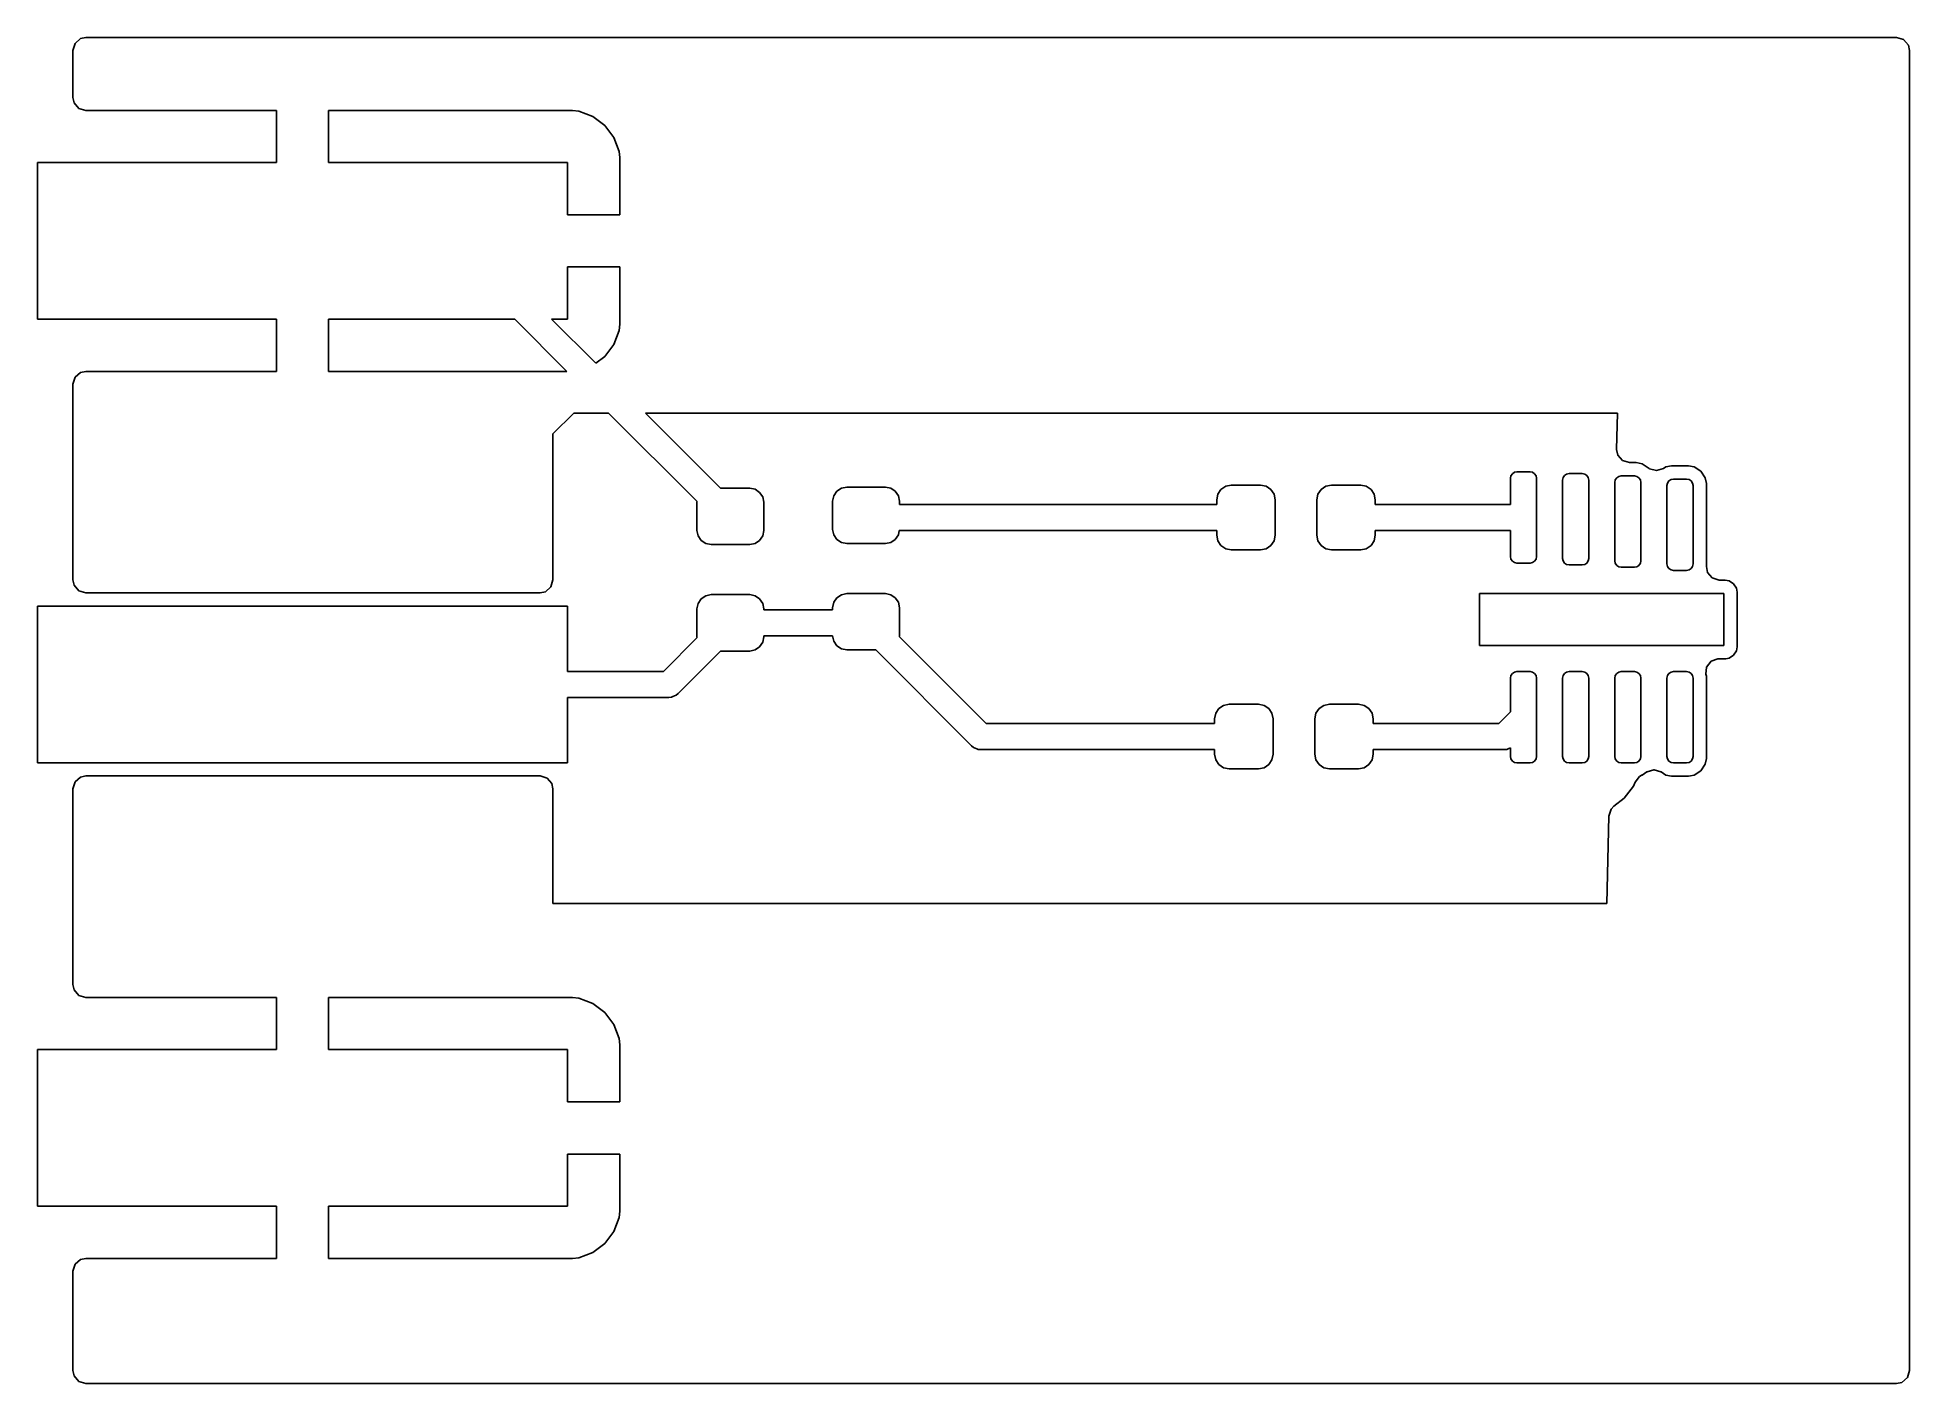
# Model space of a CAD drawing. Header units: millimetres. Extents: x 135.2 to 175.8, y -91.7 to -63.5.
# Drawn here: x 135.16 to 153.1, y -91.7 to -78.8 of the extents above.
import ezdxf

# ---------------------------------------------------------------- set-up
doc = ezdxf.new("R2010")
doc.units = ezdxf.units.MM
doc.layers.add('BLACK', color=7, linetype='CONTINUOUS')

msp = doc.modelspace()

# ---------------------------------------------------------------- linework, layer by layer
at = {"layer": 'BLACK', "linetype": 'CONTINUOUS'}
for p, q in [((135.5005, -78.9245), (135.520185, -78.857461)), ((135.5005, -79.376), (135.5005, -78.9245)), ((135.520185, -78.857461), (135.572989, -78.811706)), ((135.572989, -78.811706), (135.6245, -78.8005)), ((135.6245, -78.8005), (152.9755, -78.8005)), ((152.9755, -78.8005), (153.042539, -78.820185)), ((153.042539, -78.820185), (153.088294, -78.872989)), ((153.088294, -78.872989), (153.0995, -78.9245)), ((153.0995, -78.9245), (153.0995, -91.5755)), ((135.511706, -79.427511), (135.5005, -79.376)), ((135.557461, -79.480315), (135.511706, -79.427511)), ((135.6245, -79.5), (135.557461, -79.480315)), ((137.45, -79.5), (135.6245, -79.5)), ((137.45, -80), (137.45, -79.5)), ((140.287844, -79.5), (137.95, -79.5)), ((137.95, -79.5), (137.95, -80)), ((140.347372, -79.506401), (140.287844, -79.5)), ((140.347379, -79.506403), (140.347372, -79.506401)), ((140.482086, -79.556645), (140.347379, -79.506403)), ((140.482093, -79.556649), (140.482086, -79.556645)), ((140.597187, -79.642809), (140.482093, -79.556649)), ((140.59719, -79.642812), (140.597187, -79.642809)), ((140.68335, -79.757906), (140.59719, -79.642812)), ((140.683354, -79.757913), (140.68335, -79.757906)), ((140.733596, -79.89262), (140.683354, -79.757913)), ((135.16, -81.5), (135.16, -80)), ((135.16, -80), (137.45, -80)), ((137.95, -80), (140.24, -80)), ((140.24, -80), (140.24, -80.5)), ((140.733598, -79.892627), (140.733596, -79.89262)), ((140.739999, -79.952155), (140.733598, -79.892627)), ((140.74, -79.952172), (140.739999, -79.952155)), ((140.74, -80.5), (140.74, -79.952172)), ((140.24, -80.5), (140.74, -80.5)), ((140.74, -81), (140.24, -81)), ((140.24, -81), (140.24, -81.5)), ((140.74, -81.547827), (140.74, -81)), ((137.45, -81.5), (135.16, -81.5)), ((137.45, -82), (137.45, -81.5)), ((139.733224, -81.5), (137.95, -81.5)), ((137.95, -81.5), (137.95, -82)), ((140.233224, -82), (139.733224, -81.5)), ((140.24, -81.5), (140.086776, -81.5)), ((140.086776, -81.5), (140.509562, -81.922786)), ((140.683354, -81.742086), (140.733596, -81.607379)), ((140.733596, -81.607379), (140.733598, -81.607372)), ((140.733598, -81.607372), (140.739999, -81.547844)), ((140.739999, -81.547844), (140.74, -81.547827)), ((140.59719, -81.857187), (140.68335, -81.742093)), ((140.68335, -81.742093), (140.683354, -81.742086)), ((140.509562, -81.922786), (140.597187, -81.85719)), ((140.597187, -81.85719), (140.59719, -81.857187)), ((135.5005, -82.124), (135.520185, -82.056961)), ((135.5005, -83.9985), (135.5005, -82.124)), ((135.520185, -82.056961), (135.572989, -82.011206)), ((135.572989, -82.011206), (135.6245, -82)), ((135.6245, -82), (137.45, -82)), ((137.95, -82), (140.233224, -82)), ((140.299999, -82.4), (140.1, -82.599999)), ((140.3, -82.4), (140.299999, -82.4)), ((140.633224, -82.4), (140.3, -82.4)), ((141.481364, -83.24814), (140.633224, -82.4)), ((149.4, -82.4), (140.986776, -82.4)), ((140.986776, -82.4), (141.706776, -83.12)), ((150.3, -82.4), (149.4, -82.4)), ((150.292587, -82.748362), (150.3, -82.4)), ((140.1, -82.599999), (140.1, -83.9985)), ((150.303765, -82.802511), (150.292587, -82.748362)), ((150.34952, -82.855315), (150.303765, -82.802511)), ((150.416559, -82.875), (150.34952, -82.855315)), ((150.481212, -82.875), (150.416559, -82.875)), ((150.481216, -82.875), (150.481212, -82.875)), ((150.536631, -82.886022), (150.481216, -82.875)), ((149.275, -83.025), (149.279758, -83.001082)), ((149.275, -83.275), (149.275, -83.025)), ((149.279758, -83.001082), (149.293306, -82.980806)), ((149.293306, -82.980806), (149.313582, -82.967258)), ((149.313582, -82.967258), (149.3375, -82.9625)), ((149.3375, -82.9625), (149.4625, -82.9625)), ((149.4625, -82.9625), (149.486418, -82.967258)), ((149.486418, -82.967258), (149.506694, -82.980806)), ((149.506694, -82.980806), (149.520242, -83.001082)), ((149.520242, -83.001082), (149.525, -83.025)), ((149.525, -83.025), (149.525, -83.775)), ((149.775, -83.0425), (149.779758, -83.018582)), ((149.775, -83.7925), (149.775, -83.0425)), ((149.779758, -83.018582), (149.793306, -82.998306)), ((149.793306, -82.998306), (149.813582, -82.984758)), ((149.813582, -82.984758), (149.8375, -82.98)), ((149.8375, -82.98), (149.9625, -82.98)), ((149.9625, -82.98), (149.986418, -82.984758)), ((149.986418, -82.984758), (150.006694, -82.998306)), ((150.006694, -82.998306), (150.020242, -83.018582)), ((150.020242, -83.018582), (150.025, -83.0425)), ((150.025, -83.0425), (150.025, -83.7925)), ((150.275, -83.065), (150.279758, -83.041082)), ((150.279758, -83.041082), (150.293306, -83.020806)), ((150.293306, -83.020806), (150.313582, -83.007258)), ((150.313582, -83.007258), (150.3375, -83.0025)), ((150.3375, -83.0025), (150.4625, -83.0025)), ((150.4625, -83.0025), (150.486418, -83.007258)), ((150.486418, -83.007258), (150.506694, -83.020806)), ((150.506694, -83.020806), (150.520242, -83.041082)), ((150.520242, -83.041082), (150.525, -83.065)), ((150.536631, -82.886023), (150.536631, -82.886022)), ((150.536634, -82.886024), (150.536631, -82.886023)), ((150.565033, -82.905), (150.536634, -82.886024)), ((150.603559, -82.930742), (150.565033, -82.905)), ((150.607281, -82.933133), (150.603559, -82.930742)), ((150.674661, -82.951619), (150.607281, -82.933133)), ((150.741338, -82.930742), (150.674661, -82.951619)), ((150.763365, -82.916024), (150.741338, -82.930742)), ((150.763368, -82.916022), (150.763365, -82.916024)), ((150.818783, -82.905), (150.763368, -82.916022)), ((150.779758, -83.071082), (150.793306, -83.050806)), ((150.793306, -83.050806), (150.813582, -83.037258)), ((150.813582, -83.037258), (150.8375, -83.0325)), ((150.818788, -82.905), (150.818783, -82.905)), ((150.981212, -82.905), (150.818788, -82.905)), ((150.8375, -83.0325), (150.9625, -83.0325)), ((150.9625, -83.0325), (150.986418, -83.037258)), ((150.981216, -82.905), (150.981212, -82.905)), ((151.036631, -82.916022), (150.981216, -82.905)), ((150.986418, -83.037258), (151.006694, -83.050806)), ((151.006694, -83.050806), (151.020242, -83.071082)), ((151.036635, -82.916024), (151.036631, -82.916022)), ((151.099482, -82.958017), (151.036635, -82.916024)), ((151.141475, -83.020864), (151.099482, -82.958017)), ((151.141477, -83.020868), (151.141475, -83.020864)), ((151.152499, -83.076283), (151.141477, -83.020868)), ((141.706776, -83.12), (141.985, -83.12)), ((141.985, -83.12), (142.036662, -83.130276)), ((142.036662, -83.130276), (142.080459, -83.159541)), ((142.080459, -83.159541), (142.109724, -83.203338)), ((142.109724, -83.203338), (142.12, -83.255)), ((142.78, -83.245), (142.790276, -83.193338)), ((142.790276, -83.193338), (142.819541, -83.149541)), ((142.819541, -83.149541), (142.863338, -83.120276)), ((142.863338, -83.120276), (142.915, -83.11)), ((142.915, -83.11), (143.285, -83.11)), ((143.285, -83.11), (143.336662, -83.120276)), ((143.336662, -83.120276), (143.380459, -83.149541)), ((143.380459, -83.149541), (143.409724, -83.193338)), ((143.409724, -83.193338), (143.42, -83.245)), ((146.46, -83.23), (146.470657, -83.176424)), ((146.46, -83.275), (146.46, -83.23)), ((146.470657, -83.176424), (146.501005, -83.131005)), ((146.501005, -83.131005), (146.546424, -83.100657)), ((146.546424, -83.100657), (146.6, -83.09)), ((146.6, -83.09), (146.88, -83.09)), ((146.88, -83.09), (146.933576, -83.100657)), ((146.933576, -83.100657), (146.978995, -83.131005)), ((146.978995, -83.131005), (147.009343, -83.176424)), ((147.009343, -83.176424), (147.02, -83.23)), ((147.02, -83.23), (147.02, -83.57)), ((147.42, -83.23), (147.430657, -83.176424)), ((147.42, -83.57), (147.42, -83.23)), ((147.430657, -83.176424), (147.461005, -83.131005)), ((147.461005, -83.131005), (147.506424, -83.100657)), ((147.506424, -83.100657), (147.56, -83.09)), ((147.56, -83.09), (147.84, -83.09)), ((147.84, -83.09), (147.893576, -83.100657)), ((147.893576, -83.100657), (147.938995, -83.131005)), ((147.938995, -83.131005), (147.969343, -83.176424)), ((147.969343, -83.176424), (147.98, -83.23)), ((147.98, -83.23), (147.98, -83.275)), ((150.275, -83.815), (150.275, -83.065)), ((150.525, -83.065), (150.525, -83.815)), ((150.775, -83.095), (150.779758, -83.071082)), ((150.775, -83.845), (150.775, -83.095)), ((151.020242, -83.071082), (151.025, -83.095)), ((151.025, -83.095), (151.025, -83.845)), ((151.1525, -83.076287), (151.152499, -83.076283)), ((151.1525, -83.863718), (151.1525, -83.076287)), ((141.48, -83.255), (141.481364, -83.24814)), ((141.48, -83.525), (141.48, -83.255)), ((142.12, -83.255), (142.12, -83.525)), ((142.78, -83.515), (142.78, -83.245)), ((143.42, -83.245), (143.42, -83.275)), ((143.42, -83.275), (146.46, -83.275)), ((147.98, -83.275), (149.275, -83.275)), ((141.490276, -83.576662), (141.48, -83.525)), ((141.519541, -83.620459), (141.490276, -83.576662)), ((142.109724, -83.576662), (142.080459, -83.620459)), ((142.12, -83.525), (142.109724, -83.576662)), ((142.790276, -83.566662), (142.78, -83.515)), ((142.819541, -83.610459), (142.790276, -83.566662)), ((143.409724, -83.566662), (143.380459, -83.610459)), ((143.418011, -83.525), (143.409724, -83.566662)), ((146.46, -83.525), (143.418011, -83.525)), ((146.46, -83.57), (146.46, -83.525)), ((146.470657, -83.623576), (146.46, -83.57)), ((147.02, -83.57), (147.009343, -83.623576)), ((147.430657, -83.623576), (147.42, -83.57)), ((147.98, -83.57), (147.969343, -83.623576)), ((149.275, -83.525), (147.98, -83.525)), ((147.98, -83.525), (147.98, -83.57)), ((149.275, -83.775), (149.275, -83.525)), ((141.563338, -83.649724), (141.519541, -83.620459)), ((141.615, -83.66), (141.563338, -83.649724)), ((141.985, -83.66), (141.615, -83.66)), ((142.036662, -83.649724), (141.985, -83.66)), ((142.080459, -83.620459), (142.036662, -83.649724)), ((142.863338, -83.639724), (142.819541, -83.610459)), ((142.915, -83.65), (142.863338, -83.639724)), ((143.285, -83.65), (142.915, -83.65)), ((143.336662, -83.639724), (143.285, -83.65)), ((143.380459, -83.610459), (143.336662, -83.639724)), ((146.501005, -83.668995), (146.470657, -83.623576)), ((146.546424, -83.699343), (146.501005, -83.668995)), ((146.6, -83.71), (146.546424, -83.699343)), ((146.88, -83.71), (146.6, -83.71)), ((146.933576, -83.699343), (146.88, -83.71)), ((146.978995, -83.668995), (146.933576, -83.699343)), ((147.009343, -83.623576), (146.978995, -83.668995)), ((147.461005, -83.668995), (147.430657, -83.623576)), ((147.506424, -83.699343), (147.461005, -83.668995)), ((147.56, -83.71), (147.506424, -83.699343)), ((147.84, -83.71), (147.56, -83.71)), ((147.893576, -83.699343), (147.84, -83.71)), ((147.938995, -83.668995), (147.893576, -83.699343)), ((147.969343, -83.623576), (147.938995, -83.668995)), ((149.279758, -83.798918), (149.275, -83.775)), ((149.525, -83.775), (149.520242, -83.798918)), ((149.293306, -83.819194), (149.279758, -83.798918)), ((149.313582, -83.832742), (149.293306, -83.819194)), ((149.3375, -83.8375), (149.313582, -83.832742)), ((149.4625, -83.8375), (149.3375, -83.8375)), ((149.486418, -83.832742), (149.4625, -83.8375)), ((149.506694, -83.819194), (149.486418, -83.832742)), ((149.520242, -83.798918), (149.506694, -83.819194)), ((149.779758, -83.816418), (149.775, -83.7925)), ((149.793306, -83.836694), (149.779758, -83.816418)), ((149.813582, -83.850242), (149.793306, -83.836694)), ((149.8375, -83.855), (149.813582, -83.850242)), ((149.9625, -83.855), (149.8375, -83.855)), ((149.986418, -83.850242), (149.9625, -83.855)), ((150.006694, -83.836694), (149.986418, -83.850242)), ((150.020242, -83.816418), (150.006694, -83.836694)), ((150.025, -83.7925), (150.020242, -83.816418)), ((150.279758, -83.838918), (150.275, -83.815)), ((150.293306, -83.859194), (150.279758, -83.838918)), ((150.313582, -83.872742), (150.293306, -83.859194)), ((150.3375, -83.8775), (150.313582, -83.872742)), ((150.4625, -83.8775), (150.3375, -83.8775)), ((150.486418, -83.872742), (150.4625, -83.8775)), ((150.506694, -83.859194), (150.486418, -83.872742)), ((150.520242, -83.838918), (150.506694, -83.859194)), ((150.525, -83.815), (150.520242, -83.838918)), ((150.779758, -83.868918), (150.775, -83.845)), ((150.793306, -83.889194), (150.779758, -83.868918)), ((150.813582, -83.902742), (150.793306, -83.889194)), ((150.8375, -83.9075), (150.813582, -83.902742)), ((150.9625, -83.9075), (150.8375, -83.9075)), ((150.986418, -83.902742), (150.9625, -83.9075)), ((151.006694, -83.889194), (150.986418, -83.902742)), ((151.020242, -83.868918), (151.006694, -83.889194)), ((151.025, -83.845), (151.020242, -83.868918)), ((151.152487, -83.863851), (151.1525, -83.863718)), ((151.1525, -83.863929), (151.152487, -83.863851)), ((151.1525, -83.869804), (151.1525, -83.863929)), ((151.153479, -83.869804), (151.1525, -83.869804)), ((151.163096, -83.927511), (151.153479, -83.869804)), ((151.208851, -83.980315), (151.163096, -83.927511)), ((135.511706, -84.050011), (135.5005, -83.9985)), ((135.557461, -84.102815), (135.511706, -84.050011)), ((135.6245, -84.1225), (135.557461, -84.102815)), ((139.976, -84.1225), (135.6245, -84.1225)), ((140.027511, -84.111294), (139.976, -84.1225)), ((140.080315, -84.065539), (140.027511, -84.111294)), ((140.1, -83.9985), (140.080315, -84.065539)), ((142.863338, -84.140276), (142.915, -84.13)), ((142.915, -84.13), (143.285, -84.13)), ((143.285, -84.13), (143.336662, -84.140276)), ((148.98, -84.6275), (148.98, -84.1275)), ((148.98, -84.1275), (151.32, -84.1275)), ((151.27589, -84), (151.208851, -83.980315)), ((151.332558, -84), (151.27589, -84)), ((151.32, -84.1275), (151.32, -84.6275)), ((151.332559, -84), (151.332558, -84)), ((151.369749, -84.007398), (151.332559, -84)), ((151.411922, -84.035577), (151.369749, -84.007398)), ((151.440101, -84.07775), (151.411922, -84.035577)), ((151.440102, -84.077752), (151.440101, -84.07775)), ((151.4475, -84.114942), (151.440102, -84.077752)), ((151.4475, -84.640058), (151.4475, -84.114942)), ((135.16, -85.75), (135.16, -84.25)), ((135.16, -84.25), (140.24, -84.25)), ((140.24, -84.25), (140.24, -84.875)), ((141.48, -84.275), (141.490276, -84.223338)), ((141.48, -84.545), (141.48, -84.275)), ((141.490276, -84.223338), (141.519541, -84.179541)), ((141.519541, -84.179541), (141.563338, -84.150276)), ((141.563338, -84.150276), (141.615, -84.14)), ((141.615, -84.14), (141.985, -84.14)), ((141.985, -84.14), (142.036662, -84.150276)), ((142.036662, -84.150276), (142.080459, -84.179541)), ((142.080459, -84.179541), (142.109724, -84.223338)), ((142.109724, -84.223338), (142.12, -84.275)), ((142.12, -84.275), (142.12, -84.285)), ((142.12, -84.285), (142.78, -84.285)), ((142.78, -84.265), (142.790276, -84.213338)), ((142.78, -84.285), (142.78, -84.265)), ((142.790276, -84.213338), (142.819541, -84.169541)), ((142.819541, -84.169541), (142.863338, -84.140276)), ((143.336662, -84.140276), (143.380459, -84.169541)), ((143.380459, -84.169541), (143.409724, -84.213338)), ((143.409724, -84.213338), (143.42, -84.265)), ((143.42, -84.265), (143.42, -84.535)), ((141.158224, -84.875), (141.481364, -84.551859)), ((141.481364, -84.551859), (141.48, -84.545)), ((142.036662, -84.669724), (141.985, -84.68)), ((142.080459, -84.640459), (142.036662, -84.669724)), ((142.109724, -84.596662), (142.080459, -84.640459)), ((142.12, -84.545), (142.109724, -84.596662)), ((142.78, -84.535), (142.12, -84.535)), ((142.12, -84.535), (142.12, -84.545)), ((142.790276, -84.586662), (142.78, -84.535)), ((142.819541, -84.630459), (142.790276, -84.586662)), ((142.863338, -84.659724), (142.819541, -84.630459)), ((142.915, -84.67), (142.863338, -84.659724)), ((143.193224, -84.67), (142.915, -84.67)), ((144.111612, -85.588388), (143.193224, -84.67)), ((143.42, -84.535), (143.418635, -84.541859)), ((143.418635, -84.541859), (144.251776, -85.375)), ((151.32, -84.6275), (148.98, -84.6275)), ((151.440102, -84.677248), (151.4475, -84.640058)), ((141.706776, -84.68), (141.298388, -85.088388)), ((141.985, -84.68), (141.706776, -84.68)), ((151.1489, -84.903189), (151.155129, -84.833599)), ((151.155129, -84.833599), (151.197992, -84.778422)), ((151.197992, -84.778422), (151.263882, -84.755178)), ((151.263882, -84.755178), (151.270518, -84.755)), ((151.270518, -84.755), (151.332559, -84.755)), ((151.332559, -84.755), (151.339957, -84.753528)), ((151.339957, -84.753528), (151.369748, -84.747602)), ((151.369748, -84.747602), (151.411922, -84.719422)), ((151.411922, -84.719422), (151.440102, -84.677248)), ((140.24, -84.875), (141.158224, -84.875)), ((149.275, -84.94), (149.279758, -84.916082)), ((149.275, -85.263223), (149.275, -84.94)), ((149.279758, -84.916082), (149.293306, -84.895806)), ((149.293306, -84.895806), (149.313582, -84.882258)), ((149.313582, -84.882258), (149.3375, -84.8775)), ((149.3375, -84.8775), (149.4625, -84.8775)), ((149.4625, -84.8775), (149.486418, -84.882258)), ((149.486418, -84.882258), (149.506694, -84.895806)), ((149.506694, -84.895806), (149.520242, -84.916082)), ((149.520242, -84.916082), (149.525, -84.94)), ((149.525, -84.94), (149.525, -85.69)), ((149.775, -84.94), (149.779758, -84.916082)), ((149.775, -85.69), (149.775, -84.94)), ((149.779758, -84.916082), (149.793306, -84.895806)), ((149.793306, -84.895806), (149.813582, -84.882258)), ((149.813582, -84.882258), (149.8375, -84.8775)), ((149.8375, -84.8775), (149.9625, -84.8775)), ((149.9625, -84.8775), (149.986418, -84.882258)), ((149.986418, -84.882258), (150.006694, -84.895806)), ((150.006694, -84.895806), (150.020242, -84.916082)), ((150.020242, -84.916082), (150.025, -84.94)), ((150.025, -84.94), (150.025, -85.69)), ((150.275, -84.94), (150.279758, -84.916082)), ((150.275, -85.69), (150.275, -84.94)), ((150.279758, -84.916082), (150.293306, -84.895806)), ((150.293306, -84.895806), (150.313582, -84.882258)), ((150.313582, -84.882258), (150.3375, -84.8775)), ((150.3375, -84.8775), (150.4625, -84.8775)), ((150.4625, -84.8775), (150.486418, -84.882258)), ((150.486418, -84.882258), (150.506694, -84.895806)), ((150.506694, -84.895806), (150.520242, -84.916082)), ((150.520242, -84.916082), (150.525, -84.94)), ((150.525, -84.94), (150.525, -85.69)), ((150.775, -84.94), (150.779758, -84.916082)), ((150.775, -85.69), (150.775, -84.94)), ((150.779758, -84.916082), (150.793306, -84.895806)), ((150.793306, -84.895806), (150.813582, -84.882258)), ((150.813582, -84.882258), (150.8375, -84.8775)), ((150.8375, -84.8775), (150.9625, -84.8775)), ((150.9625, -84.8775), (150.986418, -84.882258)), ((150.986418, -84.882258), (151.006694, -84.895806)), ((151.006694, -84.895806), (151.020242, -84.916082)), ((151.020242, -84.916082), (151.025, -84.94)), ((151.025, -84.94), (151.025, -85.69)), ((151.1525, -84.921288), (151.1489, -84.903189)), ((151.1525, -85.708712), (151.1525, -84.921288)), ((141.21, -85.125), (140.24, -85.125)), ((140.24, -85.125), (140.24, -85.75)), ((141.234386, -85.122598), (141.21, -85.125)), ((141.234387, -85.122598), (141.234386, -85.122598)), ((141.247584, -85.117131), (141.234387, -85.122598)), ((141.279446, -85.103934), (141.247584, -85.117131)), ((141.279451, -85.103928), (141.279446, -85.103934)), ((141.298388, -85.088388), (141.279451, -85.103928)), ((146.481005, -85.231005), (146.526424, -85.200657)), ((146.526424, -85.200657), (146.58, -85.19)), ((146.58, -85.19), (146.86, -85.19)), ((146.86, -85.19), (146.913576, -85.200657)), ((146.913576, -85.200657), (146.958995, -85.231005)), ((147.441005, -85.231005), (147.486424, -85.200657)), ((147.486424, -85.200657), (147.54, -85.19)), ((147.54, -85.19), (147.82, -85.19)), ((147.82, -85.19), (147.873576, -85.200657)), ((147.873576, -85.200657), (147.918995, -85.231005)), ((144.251776, -85.375), (146.44, -85.375)), ((146.44, -85.33), (146.450657, -85.276424)), ((146.44, -85.375), (146.44, -85.33)), ((146.450657, -85.276424), (146.481005, -85.231005)), ((146.958995, -85.231005), (146.989343, -85.276424)), ((146.989343, -85.276424), (147, -85.33)), ((147, -85.33), (147, -85.67)), ((147.4, -85.33), (147.410657, -85.276424)), ((147.4, -85.67), (147.4, -85.33)), ((147.410657, -85.276424), (147.441005, -85.231005)), ((147.918995, -85.231005), (147.949343, -85.276424)), ((147.949343, -85.276424), (147.96, -85.33)), ((147.96, -85.33), (147.96, -85.375)), ((147.96, -85.375), (149.163224, -85.375)), ((149.163224, -85.375), (149.275, -85.263223)), ((140.24, -85.75), (135.16, -85.75)), ((144.130548, -85.603928), (144.111612, -85.588388)), ((144.130554, -85.603934), (144.130548, -85.603928)), ((144.162415, -85.617131), (144.130554, -85.603934)), ((144.175613, -85.622598), (144.162415, -85.617131)), ((144.175614, -85.622598), (144.175613, -85.622598)), ((144.2, -85.625), (144.175614, -85.622598)), ((146.44, -85.625), (144.2, -85.625)), ((146.44, -85.67), (146.44, -85.625)), ((146.450657, -85.723576), (146.44, -85.67)), ((146.481005, -85.768995), (146.450657, -85.723576)), ((146.989343, -85.723576), (146.958995, -85.768995)), ((147, -85.67), (146.989343, -85.723576)), ((147.410657, -85.723576), (147.4, -85.67)), ((147.441005, -85.768995), (147.410657, -85.723576)), ((147.949343, -85.723576), (147.918995, -85.768995)), ((147.96, -85.67), (147.949343, -85.723576)), ((149.215, -85.625), (147.96, -85.625)), ((147.96, -85.625), (147.96, -85.67)), ((149.239386, -85.622598), (149.215, -85.625)), ((149.239387, -85.622598), (149.239386, -85.622598)), ((149.252584, -85.617131), (149.239387, -85.622598)), ((149.275, -85.607846), (149.252584, -85.617131)), ((149.275, -85.69), (149.275, -85.607846)), ((149.279758, -85.713918), (149.275, -85.69)), ((149.293306, -85.734194), (149.279758, -85.713918)), ((149.313582, -85.747742), (149.293306, -85.734194)), ((149.3375, -85.7525), (149.313582, -85.747742)), ((149.486418, -85.747742), (149.4625, -85.7525)), ((149.506694, -85.734194), (149.486418, -85.747742)), ((149.520242, -85.713918), (149.506694, -85.734194)), ((149.525, -85.69), (149.520242, -85.713918)), ((149.779758, -85.713918), (149.775, -85.69)), ((149.793306, -85.734194), (149.779758, -85.713918)), ((149.813582, -85.747742), (149.793306, -85.734194)), ((149.8375, -85.7525), (149.813582, -85.747742)), ((149.986418, -85.747742), (149.9625, -85.7525)), ((150.006694, -85.734194), (149.986418, -85.747742)), ((150.020242, -85.713918), (150.006694, -85.734194)), ((150.025, -85.69), (150.020242, -85.713918)), ((150.279758, -85.713918), (150.275, -85.69)), ((150.293306, -85.734194), (150.279758, -85.713918)), ((150.313582, -85.747742), (150.293306, -85.734194)), ((150.3375, -85.7525), (150.313582, -85.747742)), ((150.486418, -85.747742), (150.4625, -85.7525)), ((150.506694, -85.734194), (150.486418, -85.747742)), ((150.520242, -85.713918), (150.506694, -85.734194)), ((150.525, -85.69), (150.520242, -85.713918)), ((150.779758, -85.713918), (150.775, -85.69)), ((150.793306, -85.734194), (150.779758, -85.713918)), ((150.813582, -85.747742), (150.793306, -85.734194)), ((150.8375, -85.7525), (150.813582, -85.747742)), ((150.986418, -85.747742), (150.9625, -85.7525)), ((151.006694, -85.734194), (150.986418, -85.747742)), ((151.020242, -85.713918), (151.006694, -85.734194)), ((151.025, -85.69), (151.020242, -85.713918)), ((151.141476, -85.764134), (151.1525, -85.708712)), ((135.520185, -85.934461), (135.572989, -85.888706)), ((135.572989, -85.888706), (135.6245, -85.8775)), ((135.6245, -85.8775), (139.976, -85.8775)), ((139.976, -85.8775), (140.043039, -85.897185)), ((140.043039, -85.897185), (140.088794, -85.949989)), ((146.526424, -85.799343), (146.481005, -85.768995)), ((146.58, -85.81), (146.526424, -85.799343)), ((146.86, -85.81), (146.58, -85.81)), ((146.913576, -85.799343), (146.86, -85.81)), ((146.958995, -85.768995), (146.913576, -85.799343)), ((147.486424, -85.799343), (147.441005, -85.768995)), ((147.54, -85.81), (147.486424, -85.799343)), ((147.82, -85.81), (147.54, -85.81)), ((147.873576, -85.799343), (147.82, -85.81)), ((147.918995, -85.768995), (147.873576, -85.799343)), ((149.4625, -85.7525), (149.3375, -85.7525)), ((149.9625, -85.7525), (149.8375, -85.7525)), ((150.4625, -85.7525), (150.3375, -85.7525)), ((150.46939, -85.936141), (150.513231, -85.881737)), ((150.513231, -85.881737), (150.518287, -85.878406)), ((150.518287, -85.878406), (150.531876, -85.869922)), ((150.531876, -85.869922), (150.536634, -85.868976)), ((150.536634, -85.868976), (150.582717, -85.838183)), ((150.582717, -85.838183), (150.584335, -85.837174)), ((150.584335, -85.837174), (150.616203, -85.828269)), ((150.616203, -85.828269), (150.647785, -85.81838)), ((150.647785, -85.81838), (150.649707, -85.818907)), ((150.649707, -85.818907), (150.651627, -85.818371)), ((150.651627, -85.818371), (150.683242, -85.828106)), ((150.683242, -85.828106), (150.715165, -85.836863)), ((150.715165, -85.836863), (150.71837, -85.838923)), ((150.71837, -85.838923), (150.718402, -85.838933)), ((150.718402, -85.838933), (150.718421, -85.838956)), ((150.718421, -85.838956), (150.71887, -85.839244)), ((150.71887, -85.839244), (150.763366, -85.868976)), ((150.763366, -85.868976), (150.763367, -85.868976)), ((150.763367, -85.868976), (150.763368, -85.868977)), ((150.763368, -85.868977), (150.818783, -85.879999)), ((150.818783, -85.879999), (150.818787, -85.88)), ((150.818787, -85.88), (150.818788, -85.88)), ((150.818788, -85.88), (150.981213, -85.88)), ((150.9625, -85.7525), (150.8375, -85.7525)), ((150.981213, -85.88), (150.981214, -85.879999)), ((150.981214, -85.879999), (150.999853, -85.876292)), ((150.999853, -85.876292), (151.036631, -85.868977)), ((151.036631, -85.868977), (151.036632, -85.868976)), ((151.036632, -85.868976), (151.036634, -85.868976)), ((151.036634, -85.868976), (151.099482, -85.826982)), ((151.099482, -85.826982), (151.141476, -85.764134)), ((135.5005, -86.0015), (135.520185, -85.934461)), ((135.5005, -87.876), (135.5005, -86.0015)), ((140.088794, -85.949989), (140.1, -86.0015)), ((140.1, -86.0015), (140.1, -87.1)), ((150.266323, -86.165884), (150.363678, -86.091181)), ((150.363678, -86.091181), (150.453842, -85.973676)), ((150.453842, -85.973676), (150.46939, -85.936141)), ((150.2, -87.1), (150.217837, -86.261619)), ((150.217837, -86.261619), (150.238943, -86.195017)), ((150.238943, -86.195017), (150.266323, -86.165884)), ((140.1, -87.1), (150.2, -87.1)), ((135.511706, -87.927511), (135.5005, -87.876)), ((135.557461, -87.980315), (135.511706, -87.927511)), ((135.6245, -88), (135.557461, -87.980315)), ((137.45, -88), (135.6245, -88)), ((137.45, -88.5), (137.45, -88)), ((140.287844, -88), (137.95, -88)), ((137.95, -88), (137.95, -88.5)), ((140.347372, -88.006401), (140.287844, -88)), ((140.347379, -88.006403), (140.347372, -88.006401)), ((140.482086, -88.056645), (140.347379, -88.006403)), ((140.482093, -88.056649), (140.482086, -88.056645)), ((140.597187, -88.142809), (140.482093, -88.056649)), ((140.59719, -88.142812), (140.597187, -88.142809)), ((140.68335, -88.257906), (140.59719, -88.142812)), ((140.683354, -88.257913), (140.68335, -88.257906)), ((140.733596, -88.39262), (140.683354, -88.257913)), ((140.733598, -88.392627), (140.733596, -88.39262)), ((140.739999, -88.452155), (140.733598, -88.392627)), ((135.16, -90), (135.16, -88.5)), ((135.16, -88.5), (137.45, -88.5)), ((137.95, -88.5), (140.24, -88.5)), ((140.24, -88.5), (140.24, -89)), ((140.74, -88.452172), (140.739999, -88.452155)), ((140.74, -89), (140.74, -88.452172)), ((140.24, -89), (140.74, -89)), ((140.74, -89.5), (140.24, -89.5)), ((140.24, -89.5), (140.24, -90)), ((140.74, -90.047827), (140.74, -89.5)), ((137.45, -90), (135.16, -90)), ((137.45, -90.5), (137.45, -90)), ((140.24, -90), (137.95, -90)), ((137.95, -90), (137.95, -90.5)), ((140.733598, -90.107372), (140.739999, -90.047844)), ((140.739999, -90.047844), (140.74, -90.047827)), ((140.683354, -90.242086), (140.733596, -90.107379)), ((140.733596, -90.107379), (140.733598, -90.107372)), ((140.482093, -90.44335), (140.597187, -90.35719)), ((140.597187, -90.35719), (140.59719, -90.357187)), ((140.59719, -90.357187), (140.68335, -90.242093)), ((140.68335, -90.242093), (140.683354, -90.242086)), ((135.5005, -90.624), (135.520185, -90.556961)), ((135.520185, -90.556961), (135.572989, -90.511206)), ((135.572989, -90.511206), (135.6245, -90.5)), ((135.6245, -90.5), (137.45, -90.5)), ((137.95, -90.5), (140.287828, -90.5)), ((140.287828, -90.5), (140.287844, -90.499999)), ((140.287844, -90.499999), (140.347372, -90.493598)), ((140.347372, -90.493598), (140.347379, -90.493596)), ((140.347379, -90.493596), (140.482086, -90.443354)), ((140.482086, -90.443354), (140.482093, -90.44335)), ((135.5005, -91.5755), (135.5005, -90.624)), ((135.511706, -91.627011), (135.5005, -91.5755)), ((135.557461, -91.679815), (135.511706, -91.627011)), ((153.079815, -91.642539), (153.027011, -91.688294)), ((153.0995, -91.5755), (153.079815, -91.642539)), ((135.6245, -91.6995), (135.557461, -91.679815)), ((152.9755, -91.6995), (135.6245, -91.6995)), ((153.027011, -91.688294), (152.9755, -91.6995))]:
    msp.add_line(p, q, dxfattribs=at)

doc.saveas('drawing.dxf')
